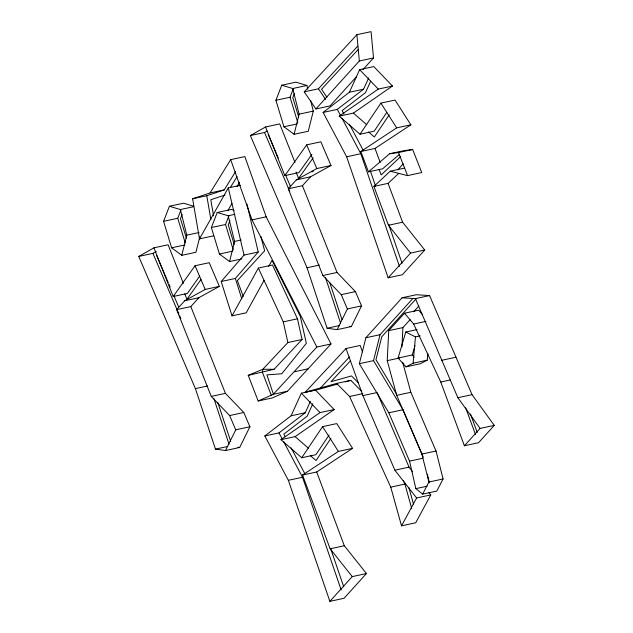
<?xml version="1.0" encoding="UTF-8"?>
<svg xmlns="http://www.w3.org/2000/svg" width="633" height="633" viewBox="0 0 633 633"><rect width="100%" height="100%" fill="white"/><g stroke="black" fill="none" stroke-linecap="round" stroke-linejoin="round"><path stroke-width="0.95" d="M404.511 313.232L413.658 324.033L440.766 382.031L464.393 445.774L478.564 442.72L494.254 425.384L472.036 394.66L429.57 295.579L416.245 294.733L402.074 297.787L365.898 337.745L359.338 363.69L388.812 412.787L409.535 461.14L415.849 488.636L422.63 494.136L428.905 482.03L421.863 454.075L396.685 395.348L387.23 360.652L388.733 330.655L404.511 313.232L418.682 310.178L422.338 314.498M401.939 346.947L402.904 327.593L410.137 319.61M405.982 366.831L413.072 363.231L415.477 336.906L405.753 332.016L398.086 358.041L405.982 366.831L420.154 363.777L427.243 360.177L427.868 353.349M181.766 255.328L186.79 235.183L180.397 209.547L169.415 206.255L163.575 221.313L171.622 247.804L181.766 255.328L195.937 252.274L199.767 236.924M229.565 261.556L234.59 241.418L228.196 215.782L217.214 212.49L211.375 227.548L219.422 254.039L229.565 261.556L241.846 258.913M294.1 134.299L299.124 114.154L292.731 88.517L281.748 85.226L275.909 100.283L283.948 126.774L294.1 134.299L308.271 131.245L313.295 111.099L310.684 100.655M423.319 457.184L402.976 409.733L373.51 360.636L380.069 334.691L412.953 298.365M414.227 357.178L412.249 354.986L414.995 345.689M185.216 242.858L177.746 218.258L180.84 210.291M182.146 214.381L180.476 218.678L186.387 238.119M233.3 250.035L225.546 224.493L228.98 215.631M229.945 220.608L228.276 224.905L234.178 244.346M297.834 122.77L290.08 97.229L293.514 88.375M294.48 93.352L292.81 97.648L298.713 117.089M398.703 173.442L388.069 183.364L402.612 222.215L424.735 250.019L402.335 274.769L388.164 277.824L346.655 156.786L323.131 112.429L349.4 92.252L359.639 69.646L373.81 66.592L392.46 86.033L353.396 113.093L339.225 116.148L360.019 134.228L374.182 131.173L386.81 112.342M323.131 112.429L337.294 109.374L363.571 89.19L368.691 77.891M370.701 81.119L365.47 92.663L342.137 110.585L343.948 114.011M301.719 457.754L322.585 426.642L336.756 423.588L352.565 448.346L316.706 471.981L344.312 545.741L366.444 573.545L344.036 598.296L329.872 601.35L288.355 480.312L264.831 435.955L291.109 415.778L301.348 393.172L315.511 390.118L334.169 409.559L295.105 436.62L280.933 439.674L301.719 457.754L315.891 454.7L329.065 435.053M264.831 435.955L279.003 432.901L305.272 412.724L310.392 401.417M312.813 403.759L307.179 416.19L283.845 434.111L285.206 436.683M225.514 450.522L235.745 429.823L229.629 415.549L211.256 396.4L176.639 309.656L184.717 300.738L205.203 289.431L219.374 286.377L209.222 262.687L195.051 265.741L173.189 296.513L153.938 247.835L138.746 256.436L195.399 388.615L215.465 449.121L225.514 450.522L239.685 447.468L249.916 426.769L243.792 412.494L225.427 393.346L190.81 306.601L198.889 297.684L219.374 286.377M337.136 329.643L347.367 308.951L341.25 294.669L322.877 275.521L288.268 188.776L296.339 179.859L316.824 168.552L330.996 165.498L320.844 141.808L306.673 144.87L284.81 175.634L265.559 126.956L250.367 135.557L307.021 267.743L327.087 328.242L337.136 329.643L351.307 326.588L361.538 305.889L355.422 291.615L337.049 272.467L302.432 185.722L310.51 176.805L330.996 165.498M402.683 362.282L410.857 392.294L436.034 451.02L443.076 478.967L436.802 491.073L422.63 494.136M268.772 266.343L272.008 260.361L300.295 316.35L306.34 343.331L281.764 373.771L266.889 374.894L273.583 394.77M430.788 494.919L415.699 522.779L401.528 525.833L416.617 497.973L430.788 494.919L428.976 492.601M264.064 280.372L246.19 312.797L232.018 315.851L258.359 268.068L272.53 265.013L297.447 318.818L302.068 339.478L274.097 369.284L248.231 375.361L258.153 400.998L272.325 397.943L287.469 391.241L331.019 343.956L266.169 216.826L244.86 156.588L230.689 159.643L210.053 192.962L192.614 198.77L199.482 238.87L213.653 235.816M199.482 238.87L228.299 187.898L240.58 185.247M237.051 186.577L239.488 182.28M228.062 210.33L231.9 203.533M192.614 198.77L206.785 195.716L224.224 189.908L235.571 171.583M230.452 187.328L237.074 176.639M360.019 134.228L380.876 103.116L395.047 100.061L410.857 124.82L374.997 148.446L360.834 151.509L368.446 171.859L382.617 168.805L399.391 154.452M389.192 114.85L374.348 136.997L368.517 131.925M330.901 438.376L316.057 460.523L310.225 455.451M199.688 276.099L187.36 293.459L173.189 296.513M200.993 279.485L186.933 299.274L184.781 293.839M311.871 154.436L298.982 172.58L284.81 175.634M313.177 157.815L298.554 178.395L296.046 172.057M232.018 315.851L221.186 281.519L244.053 255.083L258.217 252.021L246.965 204.04M221.186 281.519L235.357 278.465L258.217 252.021M315.899 108.963L359.338 60.99L373.51 57.935L371.057 31.65L356.893 34.704L304.251 91.856L315.899 108.963L330.07 105.909L356.395 76.838M362.978 69.567L373.51 57.935M397.928 169.699L403.213 163.852M258.153 400.998L273.298 394.296L316.848 347.019L331.019 343.956M388.164 277.824L410.564 253.073L424.735 250.019M416.11 298.823L381.778 336.74L375.962 359.742L396.606 394.137M413.697 311.737L418.824 306.079M464.393 445.774L480.083 428.438L494.254 425.384M329.872 601.35L352.272 576.608L366.444 573.545M304.251 91.856L318.415 88.802L357.732 46.122M358.278 49.398L321.548 89.277L326.929 97.173M337.872 383.986L319.38 389.176L305.217 392.238L346.014 348.514L360.185 345.46L362.503 351.924M320.053 388.464L349.479 356.925M350.453 360.826L330.964 381.707L351.521 375.931L358.27 382.759M302.068 339.478L287.904 342.532L262.79 369.292L248.231 375.361M400.46 156.786L381.185 174.937L379.127 169.446M410.564 253.073L388.44 225.269L373.897 186.418L390.205 171.211L404.376 168.149M368.446 171.859L389.596 153.764L403.767 150.701L412.653 149.491L421.744 172.548L407.573 175.61L390.205 171.211M339.225 116.148L378.289 89.087L392.46 86.033M280.933 439.674L319.997 412.613L334.169 409.559M360.834 151.509L396.685 127.874L410.857 124.82M352.272 576.608L330.149 548.803L302.534 475.035L338.394 451.408L352.565 448.346M250.367 135.557L264.539 132.503L267.071 131.071M138.746 256.436L152.917 253.382L156.288 251.467M311.934 171.883L313.636 170.942M224.984 195.019L210.797 199.743L213.558 215.821M305.217 392.238L336.637 383.408L350.809 380.346L361.72 391.376M345.262 381.905L350.809 380.346M281.748 85.226L295.92 82.171L306.902 85.463L307.844 89.261M292.731 88.517L306.902 85.463M275.909 100.283L290.08 97.229M349.4 92.252L363.571 89.19M299.124 114.154L313.295 111.099M265.559 126.956L279.731 123.902L294.986 162.475M283.948 126.774L297.178 123.926M346.655 156.786L360.818 153.732L399.455 266.39M210.053 192.962L224.224 189.908M389.596 153.764L398.481 152.545L412.653 149.491M169.415 206.255L183.586 203.201L193.651 206.216M296.339 179.859L310.51 176.805M180.397 209.547L193.619 206.698M288.268 188.776L302.432 185.722M163.575 221.313L177.746 218.258M217.214 212.49L231.385 209.436L234.131 210.259M228.196 215.782L234.811 214.35M373.897 186.418L388.069 183.364M211.375 227.548L225.546 224.493M230.689 159.643L251.997 219.888L266.169 216.826M186.79 235.183L199.071 232.54M153.938 247.835L168.109 244.781L183.364 283.355M171.622 247.804L184.844 244.955M234.59 241.418L241.205 239.994M219.422 254.039L232.643 251.182M388.44 225.269L402.612 222.215M307.021 267.743L319.301 265.092M184.717 300.738L198.889 297.684M322.877 275.521L337.049 272.467M176.639 309.656L190.81 306.601M341.25 294.669L355.422 291.615M258.359 268.068L283.275 321.873L297.447 318.818M347.367 308.951L361.538 305.889M402.074 297.787L415.398 298.634L429.57 295.579M327.087 328.242L339.367 325.591M413.658 324.033L425.938 321.39M388.733 330.655L402.904 327.593M365.898 337.745L380.069 334.691M405.753 332.016L417.092 329.571M415.477 336.906L420.201 335.886M195.399 388.615L207.679 385.972M294.448 371.761L308.619 368.707M359.338 363.69L373.51 360.636M211.256 396.4L225.427 393.346M398.086 358.041L412.249 354.986M387.23 360.652L399.51 358.001M413.072 363.231L427.243 360.177M273.298 394.296L287.469 391.241M441.826 360.28L455.997 357.226M229.629 415.549L243.792 412.494M336.637 383.408L349.59 396.495L362.82 393.647M346.014 348.514L362.907 395.601L377.07 392.547L409.045 467.138L412.669 471.767M440.766 382.031L450.213 379.998M291.109 415.778L305.272 412.724M235.745 429.823L249.916 426.769M396.685 395.348L410.857 392.294M215.465 449.121L227.745 446.471M415.398 298.634L457.865 397.714L472.036 394.66M388.812 412.787L402.976 409.733M302.534 475.035L316.706 471.981M288.355 480.312L302.527 477.258L341.163 589.916M421.863 454.075L436.034 451.02M409.535 461.14L422.757 458.284M362.907 395.601L394.873 470.192L409.045 467.138M349.59 396.495L390.751 487.141L404.922 484.079L411.751 508.623M428.905 482.03L443.076 478.967M415.849 488.636L427.18 486.199M330.149 548.803L344.312 545.741M274.097 369.284L262.79 369.292L262.402 372.307L271.256 395.19M349.479 326.335L351.307 326.588M237.858 447.215L239.685 447.468M353.396 113.093L366.76 124.717M295.105 436.62L308.469 448.243M359.639 69.646L378.289 89.087M301.348 393.172L319.997 412.613M394.873 470.192L416.617 497.973M457.865 397.714L480.083 428.438M318.415 88.802L325.631 99.389M380.876 103.116L396.685 127.874M322.585 426.642L338.394 451.408M349.392 124.274L363.01 149.95M337.294 109.374L340.522 115.459M341.907 118.07L360.818 153.732M291.101 447.808L304.718 473.476M279.003 432.901L282.231 438.985M283.616 441.597L302.527 477.258M251.997 219.888L316.848 347.019M403.292 480.494L404.922 484.079M306.673 144.87L316.824 168.552M268.218 134.568L278.283 158.036M285.633 175.199L290.666 186.933M264.539 132.503L289.756 191.348M195.051 265.741L205.203 289.431M156.596 255.439L168.204 282.532M168.979 284.336L170.142 287.042M174.012 296.07L178.656 306.91M152.917 253.382L178.91 314.039M179.685 315.851L180.856 318.565M398.481 152.545L407.573 175.61M374.997 148.446L380.196 162.325M243.214 296.323L237.359 280.593L264.649 250.795L260.891 236.513M470.414 413.958L477.25 432.418M465.548 407.612L475.478 434.404M370.479 171.258L375.583 186.134M388.654 224.248L402.042 263.296M330.679 548.708L343.751 586.823M329.674 282.365L342.042 319.665M325.512 277.713L340.641 323.321M217.736 402.311L230.729 441.478M213.891 398.592L229.019 444.2M235.357 278.465L241.798 298.879M408.863 487.521L413.61 504.564M390.751 487.141L401.528 525.833M228.299 187.898L244.053 255.083M427.402 474.204L429.364 482.742M283.275 321.873L287.904 342.532M206.785 195.716L210.868 219.588M356.893 34.704L359.338 60.99"/></g></svg>
